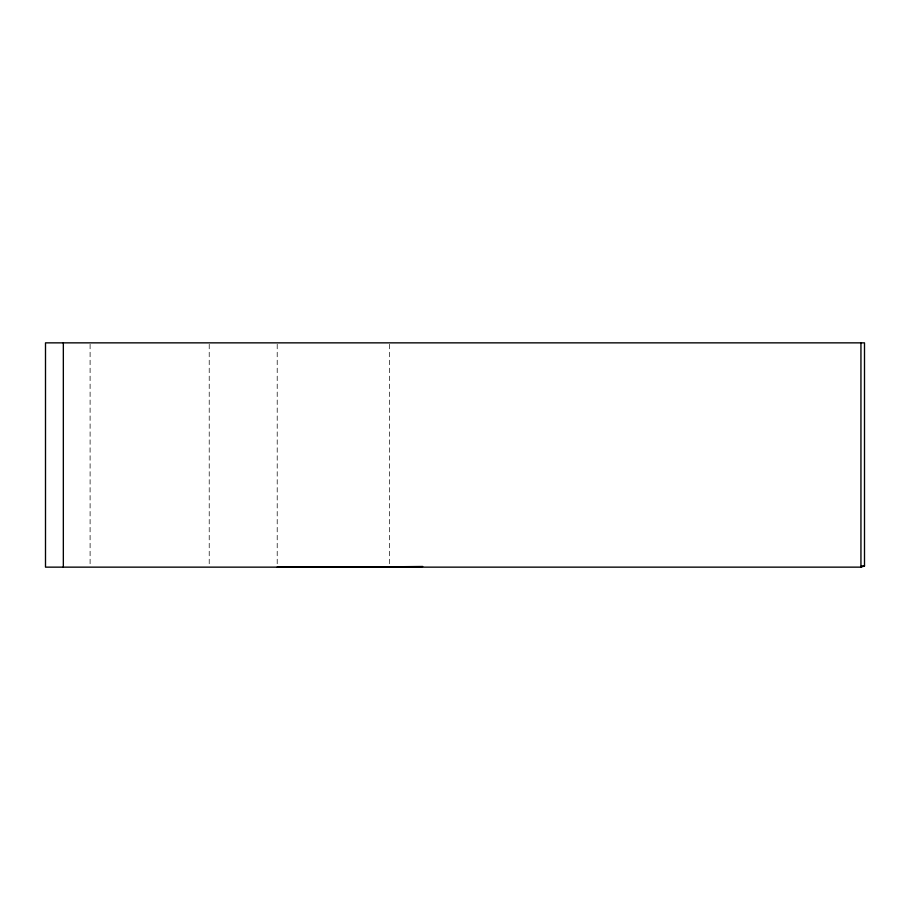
<?xml version="1.0" encoding="UTF-8"?>
<svg xmlns="http://www.w3.org/2000/svg" width="910" height="910" viewBox="0 0 910 910"><rect width="100%" height="100%" fill="white"/><g stroke="black" fill="none" stroke-linecap="round" stroke-linejoin="round"><path stroke-width="0.68" stroke-dasharray="4.55 3.41" d="M389.355 344.276L389.355 565.315M277.209 344.276L277.209 567.032M209.22 344.276L209.22 565.724M90.101 344.276L90.101 565.724"/><path stroke-width="1.36" d="M860.94 567.146L864.5 565.963L864.5 342.854L45.5 342.854L45.5 567.146L860.94 567.146L860.94 342.854M361.657 567.146L422.718 566.475M861.349 565.963L864.5 565.963M293.521 567.089L389.355 566.737L277.209 567.032L284.637 567.089M63.336 342.854L63.336 567.146"/></g></svg>
